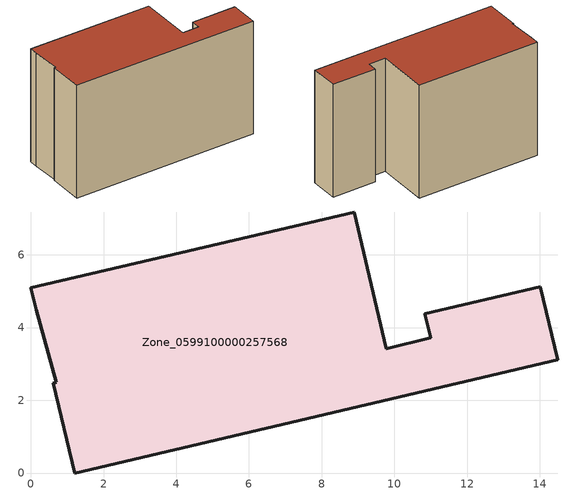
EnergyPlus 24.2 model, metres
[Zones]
Zone_0599100000257568
 floor ground (C_G): 0.62,2.47 0.7,2.49 0.14,4.49 0,5.1 8.89,7.18 9.77,3.42 11,3.72 10.84,4.38 14.01,5.13 14.49,3.11 1.2,0 z0
 wall outside (C_F): 1.2,0 14.49,3.11 14.01,5.13 10.84,4.38 11,3.72 9.77,3.42 8.89,7.18 0,5.1 0.14,4.49 0.7,2.49 0.62,2.47 1.2,0 z0:8.55
 roof outside (C_R): 0.7,2.49 0.62,2.47 1.2,0 14.49,3.11 14.01,5.13 10.84,4.38 11,3.72 9.77,3.42 8.89,7.18 0,5.1 0.14,4.49 z8.55
[BUILDING]
Pand.0599100000257568: North Axis=0; Terrain=City; Loads Convergence Tolerance Value=0.04; Temperature Convergence Tolerance Value=0.4; Solar Distribution=FullExterior; Maximum Number of Warmup Days=25; Minimum Number of Warmup Days=1
[Site:Location]
Rotterdam.The.Hague.AP_ZH_NLD Design_Conditions: Latitude=51.96; Longitude=4.45; Time Zone=1; Elevation=-4.5
[SITE:GROUNDTEMPERATURE:BUILDINGSURFACE]
18, 18, 18, 18, 18, 18, 18, 18, 18, 18, 18, 18
[MATERIAL] Thermal Absorptance=0.9; Solar Absorptance=0.7; Visible Absorptance=0.7
Name | Roughness | Thickness | Conductivity | Density | Specific Heat
G.TI.1975-1991 | MediumSmooth | 0.15 | 0.288461 | 540 | 1210
F.TI.1975-1991 | Rough | 0.3 | 0.230769 | 1920 | 840
R.TI.1975-1991 | MediumRough | 0.2 | 0.153846 | 1500 | 1000
[CONSTRUCTION]
C_G: G.TI.1975-1991
C_F: F.TI.1975-1991
C_R: R.TI.1975-1991
[ZONE]
Zone_0599100000257568: Type=1; Multiplier=1; Ceiling Height=Autocalculate; Volume=Autocalculate; Floor Area=autocalculate; Part of Total Floor Area=Yes
[ZONEINFILTRATION:DESIGNFLOWRATE]
Infil_Zone_0599100000257568: Zone or ZoneList or Space or SpaceList=Zone_0599100000257568; Schedule=AlwaysOn; Design Flow Rate Calculation Method=Flow/Area; Flow Rate per Floor Area=0.003; Constant Term Coefficient=1; Temperature Term Coefficient=0; Velocity Term Coefficient=0; Velocity Squared Term Coefficient=0
[HVACTEMPLATE:ZONE:IDEALLOADSAIRSYSTEM]
Zone_0599100000257568: Maximum Heating Supply Air Temperature=50; Minimum Cooling Supply Air Temperature=13; Maximum Heating Supply Air Humidity Ratio=0.0156; Minimum Cooling Supply Air Humidity Ratio=0.0077; Heating Limit=NoLimit; Cooling Limit=NoLimit; Dehumidification Control Type=ConstantSensibleHeatRatio; Cooling Sensible Heat Ratio=0.7; Dehumidification Setpoint=60; Humidification Control Type=None; Humidification Setpoint=30; Outdoor Air Method=None; Outdoor Air Flow Rate per Person=0.00944; Outdoor Air Flow Rate per Zone Floor Area=0; Outdoor Air Flow Rate per Zone=0; Demand Controlled Ventilation Type=None; Outdoor Air Economizer Type=NoEconomizer; Heat Recovery Type=None; Sensible Heat Recovery Effectiveness=0.7; Latent Heat Recovery Effectiveness=0.65
[ZONECONTROL:THERMOSTAT]
ThermostatControl_Zone_0599100000257568: Zone or ZoneList=Zone_0599100000257568; Control Type Schedule=DualSetpointControlType; Control 1=Thermostat_Zone_0599100000257568; Temperature Difference Between Cutout And Setpoint=0
[THERMOSTATSETPOINT:DUALSETPOINT]
Thermostat_Zone_0599100000257568: Heating Setpoint Temperature Schedule=HeatingSetpoint_Zone_0599100000257568; Cooling Setpoint Temperature Schedule=CoolingSetpoint_Zone_0599100000257568
[SCHEDULE:COMPACT]
HeatingSetpoint_Zone_0599100000257568: Through: 12/31, For: AllDays, Until: 24:00, 21
CoolingSetpoint_Zone_0599100000257568: Through: 12/31, For: AllDays, Until: 24:00, 24
DualSetpointControlType: Through: 12/31, For: AllDays, Until: 24:00, 4
AlwaysOn: Through: 12/31, For: AllDays, Until: 24:00, 1
